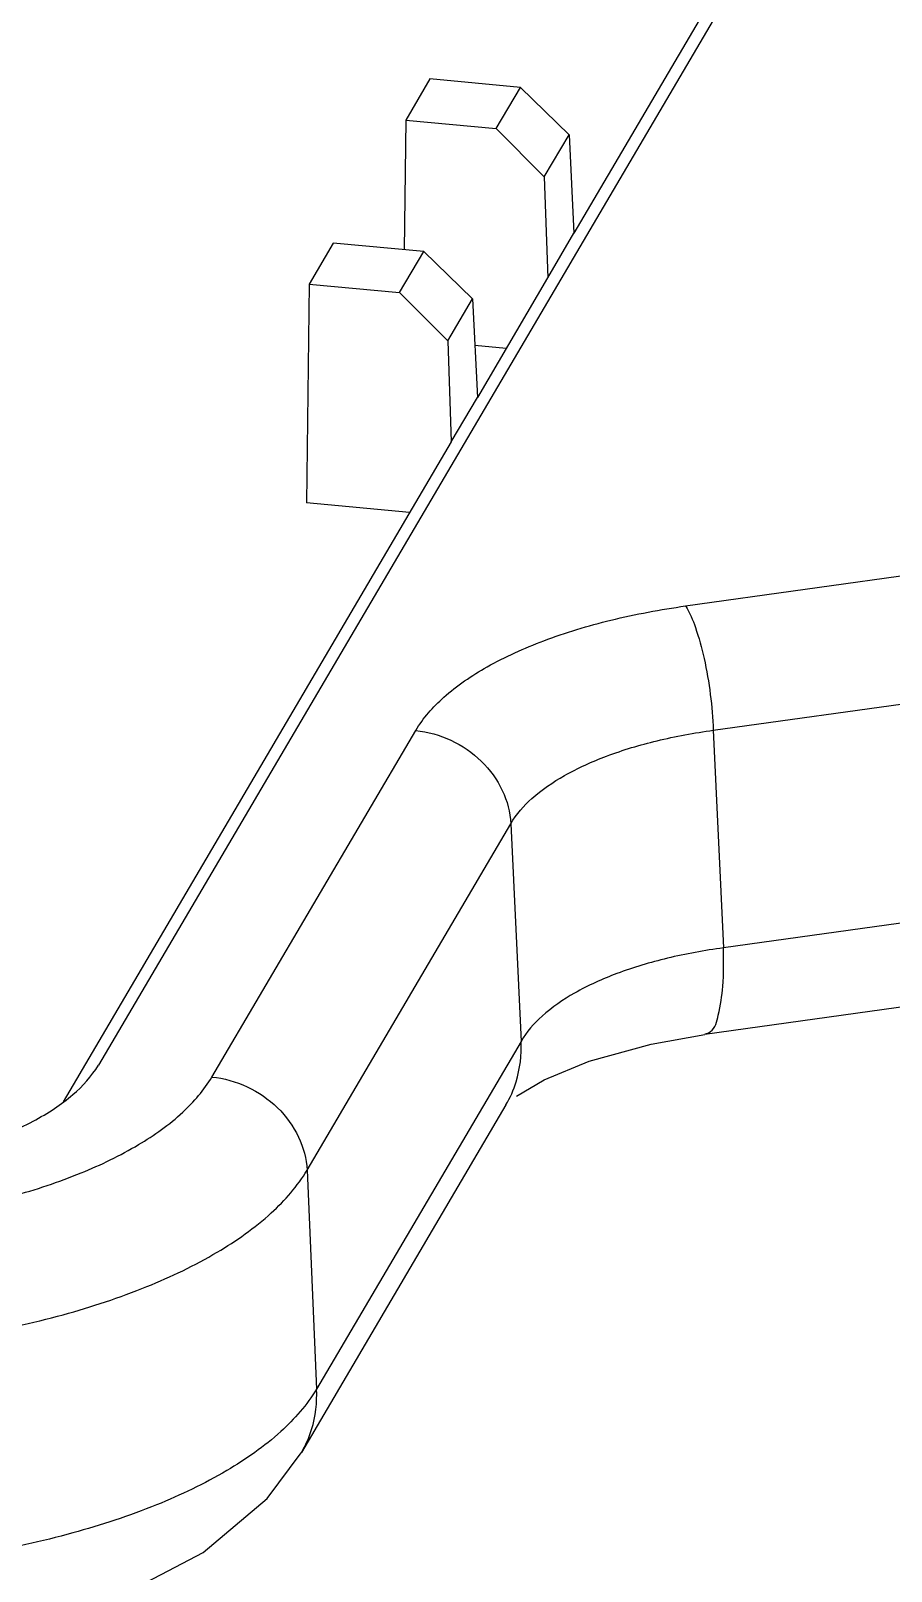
# Model space of a CAD drawing. Header units: millimetres. Extents: x 15 to 334, y 2 to 223.
# Drawn here: x 130.49 to 139.43, y 29.92 to 45.92 of the extents above; entities that cross this region are included whole.
import ezdxf

# ---------------------------------------------------------------- set-up
doc = ezdxf.new("R2010")
doc.units = ezdxf.units.MM
doc.layers.add('SLD-0', color=179, linetype='Continuous')

msp = doc.modelspace()

# ---------------------------------------------------------------- linework, layer by layer
at = {"layer": 'SLD-0', "color": 179, "linetype": 'Continuous'}
for p, q in [((142.22, 53.919), (131.191, 35.174)), ((141.383, 52.741), (136.13, 43.813)), ((134.635, 45.416), (134.384, 44.989)), ((135.575, 45.327), (134.635, 45.416)), ((135.324, 44.901), (135.575, 45.327)), ((135.575, 45.327), (136.081, 44.837)), ((134.384, 44.989), (134.368, 43.642)), ((134.384, 44.989), (135.324, 44.901)), ((135.823, 44.4), (135.324, 44.901)), ((135.823, 44.4), (136.081, 44.837)), ((136.081, 44.837), (136.13, 43.813)), ((135.823, 44.4), (135.86, 43.35)), ((133.632, 43.711), (133.381, 43.285)), ((134.572, 43.623), (133.632, 43.711)), ((135.86, 43.35), (136.13, 43.813)), ((134.321, 43.197), (134.572, 43.623)), ((134.572, 43.623), (135.078, 43.133)), ((133.381, 43.285), (133.354, 41.013)), ((133.381, 43.285), (134.321, 43.197)), ((134.821, 42.695), (134.321, 43.197)), ((135.858, 43.35), (135.128, 42.109)), ((134.821, 42.695), (135.078, 43.133)), ((135.078, 43.133), (135.128, 42.109)), ((134.821, 42.695), (134.857, 41.646)), ((135.427, 42.617), (135.102, 42.647)), ((134.857, 41.646), (135.128, 42.109)), ((134.855, 41.646), (130.824, 34.795)), ((137.291, 39.943), (146.317, 41.202)), ((134.424, 40.913), (133.354, 41.013)), ((137.578, 38.652), (146.604, 39.912)), ((132.371, 35.051), (134.488, 38.649)), ((137.578, 38.652), (137.684, 36.392)), ((133.359, 34.084), (135.476, 37.682)), ((135.476, 37.682), (135.582, 35.421)), ((146.674, 37.646), (137.684, 36.392)), ((146.482, 36.746), (137.492, 35.492)), ((135.582, 35.421), (133.458, 31.811)), ((136.29, 35.216), (136.934, 35.393)), ((136.934, 35.393), (137.492, 35.492)), ((135.821, 35.022), (136.29, 35.216)), ((135.536, 34.853), (135.821, 35.022)), ((135.425, 34.762), (133.3, 31.152)), ((133.359, 34.084), (133.458, 31.811)), ((132.943, 30.673), (133.299, 31.15)), ((133.299, 31.15), (133.3, 31.152)), ((132.281, 30.115), (132.943, 30.673)), ((131.401, 29.653), (132.281, 30.115))]:
    msp.add_line(p, q, dxfattribs=at)
for points, knots in [([(134.488, 38.649), (134.564, 38.779), (134.791, 39.033), (135.25, 39.341), (135.838, 39.606), (136.531, 39.813), (137.03, 39.907), (137.291, 39.943)], [0, 0, 0, 0, 0.451961, 1.002197, 1.648968, 2.379827, 3.168695, 3.168695, 3.168695, 3.168695]), ([(137.291, 39.943), (137.335, 39.874), (137.408, 39.694), (137.492, 39.385), (137.553, 39.027), (137.574, 38.777), (137.578, 38.652)], [0, 0, 0, 0, 0.244631, 0.579152, 0.95927, 1.332245, 1.332245, 1.332245, 1.332245]), ([(134.488, 38.649), (134.614, 38.637), (134.864, 38.567), (135.182, 38.348), (135.405, 38.042), (135.47, 37.8), (135.476, 37.682)], [0, 0, 0, 0, 0.379613, 0.763039, 1.137022, 1.492981, 1.492981, 1.492981, 1.492981]), ([(135.476, 37.682), (135.533, 37.78), (135.703, 37.972), (136.047, 38.205), (136.487, 38.402), (137.007, 38.557), (137.382, 38.626), (137.578, 38.652)], [0, 0, 0, 0, 0.341825, 0.754279, 1.238081, 1.78484, 2.378254, 2.378254, 2.378254, 2.378254]), ([(137.684, 36.392), (137.488, 36.366), (137.114, 36.298), (136.594, 36.144), (136.152, 35.946), (135.809, 35.712), (135.639, 35.52), (135.582, 35.421)], [0, 0, 0, 0, 0.592118, 1.140007, 1.623886, 2.037489, 2.379133, 2.379133, 2.379133, 2.379133]), ([(137.491, 35.499), (137.511, 35.503), (137.594, 35.536), (137.644, 35.738), (137.689, 36.02), (137.688, 36.259), (137.684, 36.392)], [0, 0, 0, 0, 0.0626911, 0.2509826, 0.5542287, 0.9535705, 0.9535705, 0.9535705, 0.9535705]), ([(135.425, 34.762), (135.469, 34.837), (135.562, 35.048), (135.589, 35.28), (135.582, 35.421)], [0, 0, 0, 0, 0.2616398, 0.6846255, 0.6846255, 0.6846255, 0.6846255]), ([(126.889, 33.543), (127.178, 33.516), (127.762, 33.487), (128.635, 33.519), (129.485, 33.623), (130.28, 33.796), (130.99, 34.03), (131.589, 34.318), (132.058, 34.648), (132.29, 34.915), (132.371, 35.051)], [0, 0, 0, 0, 0.870115, 1.752243, 2.616333, 3.436108, 4.188188, 4.85413, 5.423659, 5.898372, 5.898372, 5.898372, 5.898372]), ([(127.17, 34.068), (127.413, 34.045), (127.905, 34.024), (128.632, 34.064), (129.328, 34.172), (129.958, 34.341), (130.423, 34.535), (130.733, 34.718), (130.974, 34.897), (131.122, 35.058), (131.191, 35.174)], [0, 0, 0, 0, 0.7327, 1.472565, 2.180919, 2.843183, 3.424531, 3.684907, 3.921802, 4.325871, 4.325871, 4.325871, 4.325871]), ([(132.371, 35.051), (132.497, 35.039), (132.747, 34.969), (133.065, 34.75), (133.288, 34.444), (133.353, 34.202), (133.359, 34.084)], [0, 0, 0, 0, 0.379603, 0.763027, 1.137015, 1.492981, 1.492981, 1.492981, 1.492981]), ([(126.659, 32.24), (127.013, 32.209), (127.728, 32.177), (128.795, 32.219), (129.833, 32.349), (130.803, 32.56), (131.67, 32.845), (132.402, 33.194), (132.975, 33.595), (133.26, 33.918), (133.359, 34.084)], [0, 0, 0, 0, 1.065845, 2.143323, 3.198801, 4.200018, 5.118238, 5.930823, 6.624865, 7.203196, 7.203196, 7.203196, 7.203196]), ([(133.3, 31.152), (133.345, 31.227), (133.438, 31.438), (133.465, 31.671), (133.458, 31.811)], [0, 0, 0, 0, 0.2625004, 0.6854881, 0.6854881, 0.6854881, 0.6854881]), ([(133.086, 31.37), (132.916, 31.215), (132.5, 30.925), (131.769, 30.578), (130.902, 30.293), (129.932, 30.081), (128.894, 29.951), (127.827, 29.907), (127.112, 29.937), (126.758, 29.968)], [0, 0, 0, 0, 0.693173, 1.505381, 2.423528, 3.424822, 4.480392, 5.557859, 6.623492, 6.623492, 6.623492, 6.623492])]:
    msp.add_open_spline(points, degree=3, knots=knots, dxfattribs=at)
msp.add_open_spline([(133.458, 31.811), (133.359, 31.647), (133.229, 31.5), (133.086, 31.37)], degree=3, dxfattribs=at)

doc.saveas('drawing.dxf')
